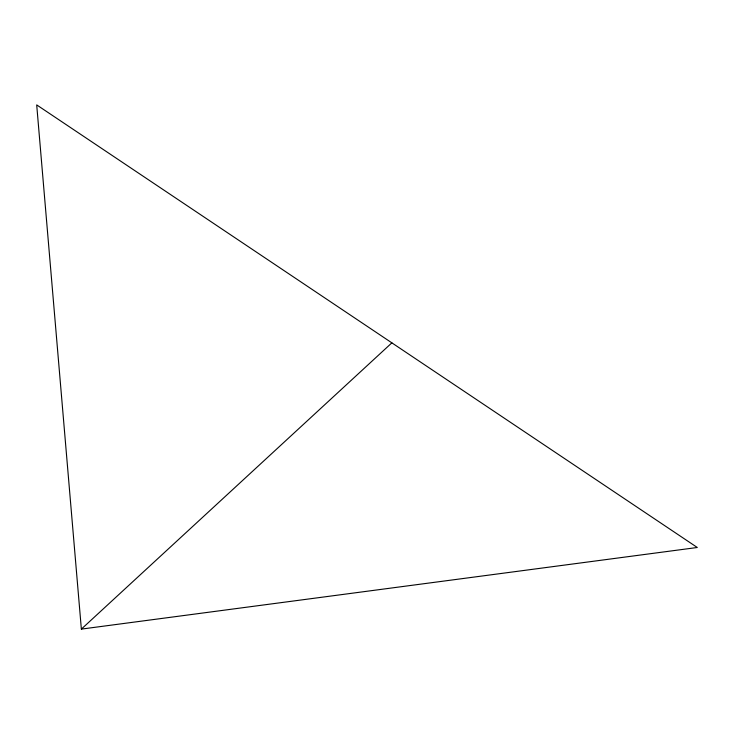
<?xml version="1.0" encoding="UTF-8"?>
<svg xmlns="http://www.w3.org/2000/svg" width="734" height="734" viewBox="0 0 734 734"><rect width="100%" height="100%" fill="white"/><g stroke="black" fill="none" stroke-linecap="round" stroke-linejoin="round"><path stroke-width="1.1" d="M81.364 629.102L697.3 547.491L36.7 104.898L81.364 629.102L391.864 342.851"/></g></svg>
